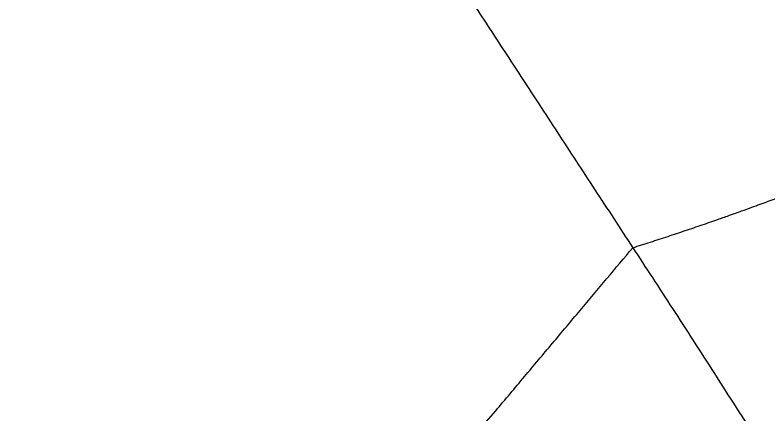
# Model space of a CAD drawing. Extents: x -51 to 27, y -13 to 136.
# Drawn here: x -34.66 to -20.89, y 61.93 to 69.24 of the extents above; entities that cross this region are included whole.
import ezdxf

# ---------------------------------------------------------------- set-up
doc = ezdxf.new("R2010")
doc.units = 0
doc.header["$MEASUREMENT"] = 0
doc.layers.add('GEOMETRY', color=2, linetype='Continuous', lineweight=25)

# ---------------------------------------------------------------- blocks, each defined once
blk = doc.blocks.new('2026 MONTERREY-BLOOM')
at = {"layer": 'GEOMETRY'}
for points, knots in [([(-36.643, -38.985), (-36.643, -38.748), (-36.643, -38.251), (-36.643, -37.496), (-36.643, -36.717), (-36.642, -35.938), (-36.641, -35.155), (-36.639, -34.37), (-36.634, -33.124), (-36.625, -31.427), (-36.601, -28.728), (-36.556, -25.487), (-36.48, -22.003), (-36.384, -18.826), (-36.269, -15.952), (-36.147, -13.557), (-36.022, -11.643), (-35.908, -10.209), (-35.804, -9.111), (-35.717, -8.347), (-35.671, -7.917), (-35.598, -7.493), (-35.491, -7.08), (-35.34, -6.644), (-35.136, -6.19), (-34.87, -5.728), (-34.56, -5.294), (-34.209, -4.894), (-33.819, -4.53), (-33.396, -4.207), (-32.942, -3.927), (-32.492, -3.708), (-32.054, -3.541), (-31.634, -3.42), (-31.199, -3.331), (-30.75, -3.28), (-30.3, -3.229), (-29.656, -3.161), (-28.817, -3.082), (-27.505, -2.975), (-25.921, -2.869), (-23.953, -2.762), (-21.876, -2.668), (-19.679, -2.587), (-17.251, -2.514), (-14.59, -2.452), (-11.706, -2.403), (-8.819, -2.37), (-5.936, -2.35), (-3.055, -2.342), (-0.598, -2.339), (1.446, -2.34), (3.092, -2.342), (4.754, -2.346), (6.416, -2.353), (8.055, -2.365), (10.408, -2.386), (13.481, -2.429), (16.974, -2.505), (20.148, -2.601), (23.011, -2.715), (25.395, -2.836), (27.307, -2.961), (28.741, -3.074), (29.84, -3.178), (30.606, -3.264), (31.038, -3.31), (31.463, -3.38), (31.877, -3.486), (32.314, -3.634), (32.769, -3.836), (33.232, -4.099), (33.668, -4.406), (34.07, -4.756), (34.436, -5.143), (34.762, -5.565), (35.044, -6.017), (35.279, -6.492), (35.464, -6.985), (35.602, -7.491), (35.683, -8.01), (35.739, -8.534), (35.815, -9.23), (35.897, -10.097), (36.005, -11.408), (36.112, -12.993), (36.24, -15.339), (36.362, -18.173), (36.465, -21.457), (36.54, -24.706), (36.591, -27.93), (36.621, -30.803), (36.636, -33.323), (36.641, -34.922), (36.642, -35.963), (36.643, -36.444), (36.643, -36.924), (36.643, -37.402), (36.643, -37.896), (36.643, -38.424), (36.643, -38.792), (36.643, -38.985)], [0, 0, 0, 0, 0.005138, 0.010771, 0.016381, 0.022015, 0.027673, 0.03335, 0.039042, 0.054682, 0.070145, 0.097582, 0.124946, 0.145709, 0.16651, 0.187309, 0.197707, 0.208103, 0.218498, 0.221609, 0.224784, 0.227857, 0.230942, 0.234019, 0.237865, 0.24171, 0.245555, 0.249401, 0.253246, 0.257092, 0.260938, 0.264783, 0.267936, 0.271088, 0.274241, 0.277546, 0.280882, 0.284062, 0.291597, 0.299143, 0.312612, 0.326021, 0.341866, 0.357701, 0.373696, 0.394533, 0.415407, 0.436247, 0.457116, 0.477921, 0.498728, 0.51038, 0.52225, 0.534405, 0.54642, 0.558287, 0.569942, 0.597446, 0.624936, 0.645697, 0.666299, 0.687058, 0.697455, 0.707849, 0.718242, 0.721382, 0.724571, 0.72765, 0.730727, 0.733804, 0.737651, 0.741498, 0.745344, 0.74919, 0.753036, 0.756881, 0.760725, 0.76457, 0.768352, 0.772136, 0.775907, 0.779727, 0.783559, 0.79109, 0.798621, 0.812071, 0.825537, 0.849567, 0.873561, 0.896782, 0.920041, 0.943476, 0.95907, 0.97468, 0.978164, 0.981639, 0.985104, 0.988563, 0.992016, 0.995816, 1, 1, 1, 1]), ([(-15.225, -13.324), (-15.121, -13.483), (-14.913, -13.801), (-14.604, -14.276), (-14.298, -14.744), (-13.998, -15.204), (-13.703, -15.656), (-13.394, -16.129), (-13.07, -16.626), (-12.729, -17.147), (-12.389, -17.669), (-12.046, -18.194), (-11.813, -18.551), (-11.697, -18.729)], [0, 0, 0, 0, 0.081709, 0.163603, 0.24624, 0.329051, 0.411422, 0.495121, 0.595228, 0.69676, 0.798341, 0.899123, 1, 1, 1, 1]), ([(-9.818, -18.096), (-9.783, -18.083), (-9.683, -18.047), (-9.486, -17.976), (-9.324, -17.916), (-9.226, -17.88)], [0, 0, 0, 0, 0.177772, 0.500002, 1, 1, 1, 1]), ([(-10.428, -18.31), (-10.325, -18.275), (-10.222, -18.239), (-10.106, -18.198), (-10.055, -18.18), (-9.955, -18.145), (-9.869, -18.114), (-9.818, -18.096)], [0, 0, 0, 0, 0.5, 0.507459, 0.570679, 0.75, 1, 1, 1, 1]), ([(-11.054, -18.522), (-10.949, -18.487), (-10.739, -18.417), (-10.531, -18.346), (-10.428, -18.31)], [0, 0, 0, 0, 0.501904, 1, 1, 1, 1]), ([(-11.697, -18.729), (-11.589, -18.695), (-11.374, -18.627), (-11.16, -18.556), (-11.054, -18.522)], [0, 0, 0, 0, 0.5021392, 1, 1, 1, 1]), ([(-17.525, -25.674), (-17.309, -25.418), (-16.873, -24.898), (-16.213, -24.111), (-15.543, -23.313), (-14.87, -22.511), (-14.247, -21.769), (-13.678, -21.09), (-13.165, -20.478), (-12.662, -19.88), (-12.174, -19.298), (-11.854, -18.917), (-11.697, -18.729)], [0, 0, 0, 0, 0.111002, 0.22444, 0.339398, 0.454904, 0.569965, 0.659423, 0.74755, 0.833928, 0.918181, 1, 1, 1, 1]), ([(-11.697, -18.729), (-11.578, -18.911), (-11.34, -19.276), (-10.971, -19.843), (-10.593, -20.429), (-10.205, -21.033), (-9.808, -21.654), (-9.402, -22.29), (-8.989, -22.936), (-8.712, -23.371), (-8.572, -23.589)], [0, 0, 0, 0, 0.119153, 0.239794, 0.361603, 0.485191, 0.611024, 0.738887, 0.86872, 1, 1, 1, 1])]:
    blk.add_open_spline(points, degree=3, knots=knots, dxfattribs=at)
blk.add_open_spline([(-9.226, -17.88), (-9.13, -17.844), (-8.937, -17.773), (-8.748, -17.702), (-8.653, -17.666)], degree=3, dxfattribs=at)

msp = doc.modelspace()

# ---------------------------------------------------------------- block references
msp.add_blockref('2026 MONTERREY-BLOOM', (-11.682, 83.714))

doc.saveas('drawing.dxf')
